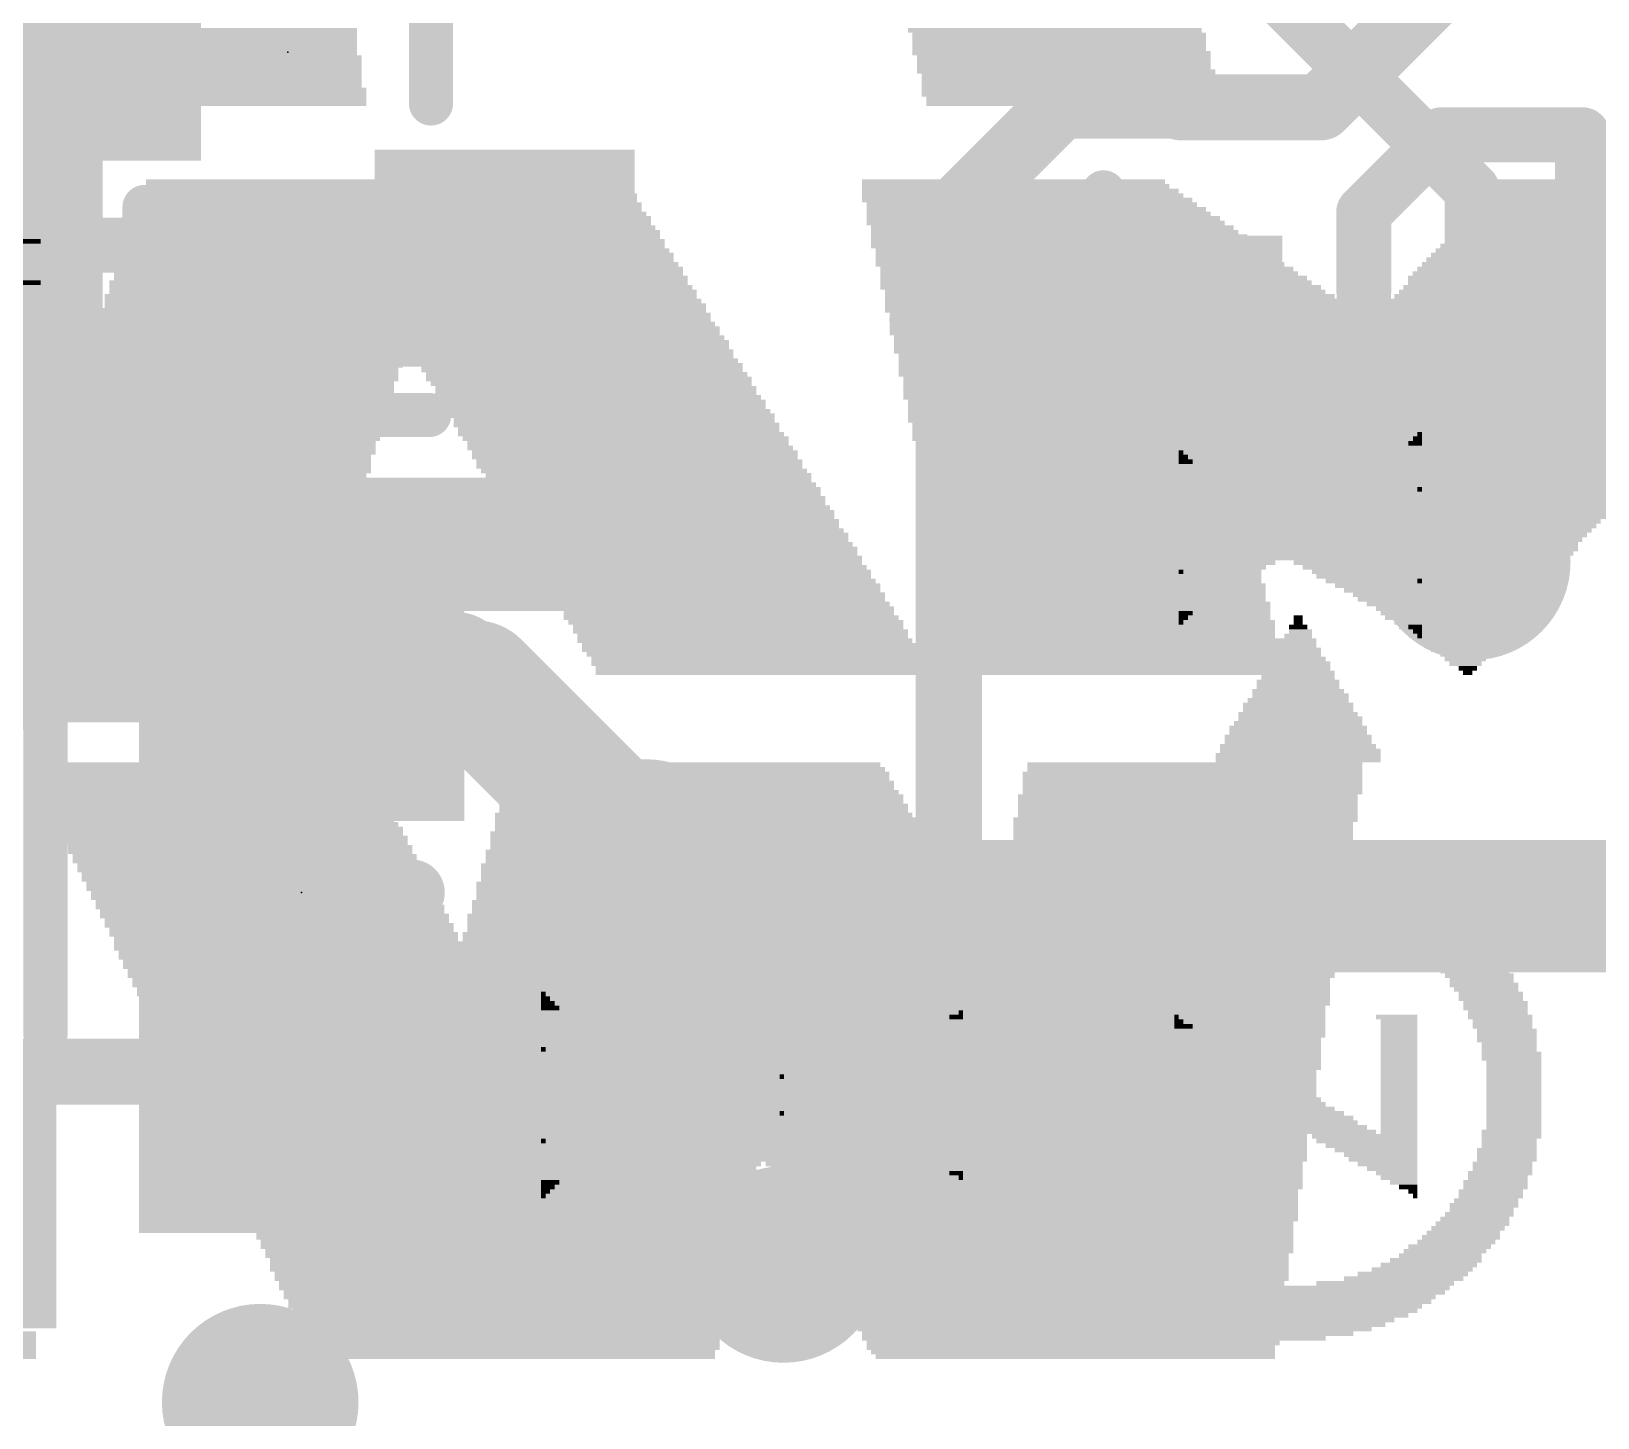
# Model space of a CAD drawing. Extents: x -8.6 to 58.7, y -9 to 29.5.
# Drawn here: x 16.72 to 23.95, y 4.88 to 11.27 of the extents above; entities that cross this region are included whole.
import ezdxf

# ---------------------------------------------------------------- set-up
doc = ezdxf.new("R2010")
doc.units = 0
for name, color, linetype in [('1', 12, 'CONTINUOUS'), ('16', 5, 'CONTINUOUS'), ('18', 110, 'CONTINUOUS'), ('200', 132, 'CONTINUOUS'), ('201', 6, 'CONTINUOUS'), ('21', 40, 'CONTINUOUS'), ('23', 53, 'CONTINUOUS')]:
    doc.layers.add(name, color=color, linetype=linetype)

# ---------------------------------------------------------------- blocks, each defined once
blk = doc.blocks.new('RECT')
blk.add_solid([(-0.5, -0.5), (0.5, -0.5), (-0.5, 0.5), (0.5, 0.5)])
blk = doc.blocks.new('ROUNDV')
at = {"const_width": 0.5}
blk.add_lwpolyline([(0, -0.25, 1), (0, 0.25, 1), (0, -0.25)], format="xyb", dxfattribs=at)

msp = doc.modelspace()

# ---------------------------------------------------------------- linework, layer by layer
at = {"layer": '1'}
for points, const_width in [([(23.6775, 11.93), (22.6695, 10.922)], 0.3048), ([(17.184, 11.453), (16.907, 11.176)], 0.254), ([(21.471, 10.93), (20.955, 10.414)], 0.3048), ([(22.018, 10.93), (21.471, 10.93)], 0.3048), ([(22.026, 10.922), (22.018, 10.93)], 0.3048), ([(22.6695, 10.922), (22.026, 10.922)], 0.3048), ([(23.0425, 10.6125), (23.225, 10.795)], 0.254), ([(23.225, 10.795), (23.876, 10.795)], 0.254), ([(23.876, 10.795), (23.876, 10.088)], 0.254), ([(22.868, 10.438), (23.0425, 10.6125)], 0.254), ([(20.955, 10.414), (20.955, 6.35)], 0.3048), ([(22.868, 10.08), (22.868, 10.438)], 0.254), ([(16.09, 10.287), (18.846, 10.287)], 0.254), ([(18.846, 10.287), (18.907, 10.226)], 0.254), ([(23.368, 10.08), (23.368, 8.8265)], 0.254), ([(23.876, 10.088), (23.868, 10.08)], 0.254), ([(17.9705, 8.2525), (18.7691, 8.2525)], 0.6096), ([(18.7691, 8.2525), (19.558, 7.4636)], 0.6096), ([(20.955, 6.35), (20.193, 5.588)], 0.3048)]:
    msp.add_lwpolyline(points, dxfattribs=dict(at, const_width=const_width))
for points, const_width in [([(16.8621, 11.2209, 1), (16.9519, 11.1311)], 0.127), ([(21.471, 11.0062, 1), (21.471, 10.8538)], 0.1524), ([(21.5249, 10.8761, 1), (21.4171, 10.9839)], 0.1524), ([(22.0719, 10.9839, 1), (21.9641, 10.8761)], 0.1524), ([(22.026, 10.9982, 1), (22.026, 10.8458)], 0.1524), ([(21.9721, 10.8681, 1), (22.0799, 10.9759)], 0.1524), ([(22.018, 10.8538, 1), (22.018, 11.0062)], 0.1524), ([(22.6156, 10.9759, 1), (22.7234, 10.8681)], 0.1524), ([(22.6695, 10.8458, 1), (22.6695, 10.9982)], 0.1524), ([(23.225, 10.8585, 1), (23.225, 10.7315)], 0.127), ([(23.2699, 10.7501, 1), (23.1801, 10.8399)], 0.127), ([(23.9395, 10.795, 1), (23.8125, 10.795)], 0.127), ([(23.876, 10.7315, 1), (23.876, 10.8585)], 0.127), ([(22.9976, 10.6574, 1), (23.0874, 10.5676)], 0.127), ([(23.0874, 10.5676, 1), (22.9976, 10.6574)], 0.127), ([(21.0312, 10.414, 1), (20.8788, 10.414)], 0.1524), ([(20.9011, 10.4679, 1), (21.0089, 10.3601)], 0.1524), ([(22.9315, 10.438, 1), (22.8045, 10.438)], 0.127), ([(22.8231, 10.4829, 1), (22.9129, 10.3931)], 0.127), ([(18.8909, 10.3319, 1), (18.8011, 10.2421)], 0.127), ([(18.846, 10.2235, 1), (18.846, 10.3505)], 0.127), ([(18.8621, 10.1811, 1), (18.9519, 10.2709)], 0.127), ([(23.4315, 10.08, 1), (23.3045, 10.08)], 0.127), ([(23.8231, 10.1249, 1), (23.9129, 10.0351)], 0.127), ([(23.9209, 10.0431, 1), (23.8311, 10.1329)], 0.127), ([(22.8045, 10.08, 1), (22.9315, 10.08)], 0.127), ([(23.8125, 10.088, 1), (23.9395, 10.088)], 0.127), ([(23.3045, 8.8265, 1), (23.4315, 8.8265)], 0.127), ([(17.9705, 8.4049, 1), (17.9705, 8.1001)], 0.3048), ([(18.8769, 8.3603, 1), (18.6613, 8.1447)], 0.3048), ([(18.7691, 8.1001, 1), (18.7691, 8.4049)], 0.3048), ([(19.4502, 7.3558, 1), (19.6658, 7.5714)], 0.3048), ([(21.0089, 6.2961, 1), (20.9011, 6.4039)], 0.1524), ([(20.8788, 6.35, 1), (21.0312, 6.35)], 0.1524), ([(20.1391, 5.6419, 1), (20.2469, 5.5341)], 0.1524)]:
    msp.add_lwpolyline(points, format="xyb", dxfattribs=dict(at, const_width=const_width))
at = {"layer": '16'}
for points, const_width in [([(16.8504, 16.891), (16.8504, 8.3414)], 0.4064), ([(20.447, 13.462), (23.1775, 10.7315)], 0.254), ([(23.1775, 10.7315), (23.368, 10.541)], 0.254), ([(23.368, 10.541), (23.368, 8.8265)], 0.254), ([(16.8504, 8.3414), (18.6802, 8.3414)], 0.508), ([(18.6802, 8.3414), (19.558, 7.4636)], 0.508), ([(16.8504, 8.3414), (16.764, 8.255)], 0.4064), ([(12.954, 8.255), (16.764, 8.255)], 0.4064), ([(19.558, 7.4636), (19.5874, 7.4636)], 0.508), ([(19.5874, 7.4636), (19.812, 7.239)], 0.508), ([(19.812, 7.239), (28.575, 7.239)], 0.6096), ([(18.161, 6.477), (11.557, 6.477)], 0.3048), ([(19.05, 5.588), (18.161, 6.477)], 0.3048), ([(20.193, 5.588), (19.05, 5.588)], 0.3048)]:
    msp.add_lwpolyline(points, dxfattribs=dict(at, const_width=const_width))
for points, const_width in [([(23.2224, 10.7764, 1), (23.1326, 10.6866)], 0.127), ([(23.1326, 10.6866, 1), (23.2224, 10.7764)], 0.127), ([(23.4315, 10.541, 1), (23.3045, 10.541)], 0.127), ([(23.3231, 10.4961, 1), (23.4129, 10.5859)], 0.127), ([(23.3045, 8.8265, 1), (23.4315, 8.8265)], 0.127), ([(16.8504, 8.4684, 1), (16.8504, 8.2144)], 0.254), ([(18.77, 8.4312, 1), (18.5904, 8.2516)], 0.254), ([(18.6802, 8.2144, 1), (18.6802, 8.4684)], 0.254), ([(16.9222, 8.2696, 1), (16.7786, 8.4132)], 0.2032), ([(16.764, 8.1534, 1), (16.764, 8.3566)], 0.2032), ([(16.6922, 8.3268, 1), (16.8358, 8.1832)], 0.2032), ([(16.7488, 8.3414, 1), (16.952, 8.3414)], 0.2032), ([(19.558, 7.5906, 1), (19.558, 7.3366)], 0.254), ([(19.6772, 7.5534, 1), (19.4976, 7.3738)], 0.254), ([(19.4682, 7.3738, 1), (19.6478, 7.5534)], 0.254), ([(19.5874, 7.3366, 1), (19.5874, 7.5906)], 0.254), ([(19.812, 7.3914, 1), (19.812, 7.0866)], 0.3048), ([(19.7222, 7.1492, 1), (19.9018, 7.3288)], 0.254), ([(18.2149, 6.5309, 1), (18.1071, 6.4231)], 0.1524), ([(18.161, 6.4008, 1), (18.161, 6.5532)], 0.1524), ([(19.05, 5.6642, 1), (19.05, 5.5118)], 0.1524), ([(18.9961, 5.5341, 1), (19.1039, 5.6419)], 0.1524), ([(20.193, 5.5118, 1), (20.193, 5.6642)], 0.1524)]:
    msp.add_lwpolyline(points, format="xyb", dxfattribs=dict(at, const_width=const_width))
at = {"layer": '21'}
for points, const_width in [([(18.5674, 11.3984), (18.5674, 10.9396)], 0.2032), ([(21.668, 9.73), (21.668, 10.53)], 0.2032), ([(17.2466, 9.5036), (17.2466, 10.4624)], 0.2032), ([(22.018, 9.73), (21.668, 9.73)], 0.2032), ([(18.5594, 9.5036), (17.2466, 9.5036)], 0.2032), ([(16.14, 9.043), (16.79, 9.043)], 0.2032), ([(16.79, 9.043), (16.79, 6.643)], 0.2032), ([(18.4785, 7.3025), (17.4625, 7.3025)], 0.3048)]:
    msp.add_lwpolyline(points, dxfattribs=dict(at, const_width=const_width))
for points, const_width in [([(18.5166, 10.9396, 1), (18.6182, 10.9396)], 0.1016), ([(21.7188, 10.53, 1), (21.6172, 10.53)], 0.1016), ([(17.2974, 10.4624, 1), (17.1958, 10.4624)], 0.1016), ([(21.668, 9.7808, 1), (21.668, 9.6792)], 0.1016), ([(22.018, 9.6792, 1), (22.018, 9.7808)], 0.1016), ([(21.6172, 9.73, 1), (21.7188, 9.73)], 0.1016), ([(17.2466, 9.5544, 1), (17.2466, 9.4528)], 0.1016), ([(18.5594, 9.4528, 1), (18.5594, 9.5544)], 0.1016), ([(17.1958, 9.5036, 1), (17.2974, 9.5036)], 0.1016), ([(16.8408, 9.043, 1), (16.7392, 9.043)], 0.1016), ([(16.79, 8.9922, 1), (16.79, 9.0938)], 0.1016), ([(17.4625, 7.3787, 1), (17.4625, 7.2263)], 0.1524), ([(18.4785, 7.2263, 1), (18.4785, 7.3787)], 0.1524), ([(16.7392, 6.643, 1), (16.8408, 6.643)], 0.1016)]:
    msp.add_lwpolyline(points, format="xyb", dxfattribs=dict(at, const_width=const_width))
at = {"layer": '23'}
for p in [(17.907, 11.176), (17.9705, 7.3025)]:
    msp.add_point(p, dxfattribs=at)

# ---------------------------------------------------------------- block references
at = {"layer": '1', "yscale": 1.2, "rotation": 90}
for p in [(16.907, 11.176), (18.907, 10.226)]:
    msp.add_blockref('RECT', p, dxfattribs=at)
at = {"layer": '1', "xscale": 0.5, "yscale": 0.25}
msp.add_blockref('RECT', (22.018, 10.93), dxfattribs=at)
at = {"layer": '1'}
for p, xscale, yscale, rotation in [((22.368, 10.08), 0.5, 0.25, 90), ((22.868, 10.08), 0.5, 0.25, 90), ((23.368, 10.08), 0.5, 0.25, 90), ((23.868, 10.08), 0.5, 0.25, 90), ((17.9705, 8.2525), 1.24, 1.5, 270), ((17.9705, 6.3525), 1.24, 1.5, 270), ((16.24, 5.893), 1.2, 1.2, 90)]:
    msp.add_blockref('RECT', p, dxfattribs=dict(at, xscale=xscale, yscale=yscale, rotation=rotation))
at = {"layer": '18', "xscale": 0.9064, "yscale": 0.9064}
for p in [(23.368, 8.8265), (23.368, 8.8265), (19.558, 7.4636), (19.558, 7.4636), (20.193, 5.588), (20.193, 5.588), (17.78, 4.953), (17.78, 4.953)]:
    msp.add_blockref('ROUNDV', p, dxfattribs=at)
at = {"layer": '200', "yscale": 0.0212}
for p, xscale in [((16.7256, 10.2829), 0.1693), ((16.7256, 10.2617), 0.1693), ((16.7256, 10.304), 0.0846), ((16.7256, 10.2406), 0.2116), ((16.7256, 10.2194), 0.2116), ((16.7256, 10.1982), 0.2116), ((16.7256, 10.1771), 0.2116), ((16.7256, 10.1559), 0.1693), ((16.7256, 10.1348), 0.127), ((16.7256, 10.1136), 0.0846), ((23.1153, 9.3942), 0.0423), ((23.1259, 9.4154), 0.0212), ((22.0257, 9.3308), 0.0212), ((22.0363, 9.3096), 0.0423), ((23.0519, 9.3096), 0.1693), ((23.0624, 9.3308), 0.1481), ((23.0836, 9.3519), 0.1058), ((23.1048, 9.3731), 0.0635), ((22.0468, 9.2885), 0.0635), ((22.068, 9.2673), 0.1058), ((22.0786, 9.2461), 0.127), ((22.999, 9.2461), 0.2751), ((23.0095, 9.2673), 0.2539), ((23.0307, 9.2885), 0.2116), ((22.0997, 9.225), 0.1693), ((22.1526, 9.1615), 0.2751), ((22.1209, 9.2038), 0.2116), ((22.1315, 9.1827), 0.2327), ((22.8826, 9.1615), 0.3385), ((22.9355, 9.1827), 0.402), ((22.9566, 9.2038), 0.3597), ((22.9778, 9.225), 0.3174), ((23.1259, 9.1615), 0.0212), ((22.1738, 9.1403), 0.3174), ((22.195, 9.1192), 0.3597), ((22.2373, 9.098), 0.3174), ((22.7662, 9.098), 0.3597), ((22.8085, 9.1192), 0.3597), ((22.8403, 9.1403), 0.3385), ((22.2796, 9.0769), 0.3174), ((22.3219, 9.0557), 0.3174), ((22.5017, 9.0346), 0.6347), ((22.6922, 9.0557), 0.3385), ((22.7345, 9.0769), 0.3385), ((22.5017, 9.0134), 0.5501), ((22.5017, 8.9922), 0.4655), ((22.4912, 8.9711), 0.402), ((22.4912, 8.9499), 0.3174), ((22.5017, 8.8864), 0.5501), ((22.5017, 8.9076), 0.4655), ((22.5017, 8.9288), 0.3808), ((22.2584, 8.8018), 0.3174), ((22.2902, 8.823), 0.3385), ((22.5017, 8.8441), 0.6771), ((22.5123, 8.8653), 0.6136), ((22.7133, 8.823), 0.3385), ((22.7556, 8.8018), 0.3385), ((22.0257, 8.7807), 0.0212), ((22.1844, 8.7595), 0.3385), ((22.1738, 8.7383), 0.3174), ((22.2267, 8.7807), 0.3385), ((22.798, 8.7807), 0.3385), ((22.8297, 8.7595), 0.3597), ((22.872, 8.7383), 0.3597), ((23.1259, 8.7383), 0.0212), ((22.1526, 8.7172), 0.2751), ((22.1315, 8.696), 0.2327), ((22.1209, 8.6749), 0.2116), ((22.9355, 8.7172), 0.402), ((22.9566, 8.696), 0.3597), ((22.9778, 8.6749), 0.3174), ((22.0997, 8.6537), 0.1693), ((22.068, 8.6114), 0.1058), ((22.0468, 8.5902), 0.0635), ((22.0892, 8.6325), 0.1481), ((22.9884, 8.6537), 0.2962), ((23.0095, 8.6325), 0.2539), ((23.0307, 8.6114), 0.2116), ((23.0519, 8.5902), 0.1693), ((22.0257, 8.5479), 0.0212), ((22.0363, 8.5691), 0.0423), ((22.5652, 8.5268), 0.0846), ((22.5652, 8.5691), 0.0423), ((22.5652, 8.5479), 0.0423), ((23.0624, 8.5691), 0.1481), ((23.0836, 8.5479), 0.1058), ((23.1048, 8.5268), 0.0635), ((22.5652, 8.4633), 0.1693), ((22.5652, 8.4421), 0.1693), ((22.5652, 8.4844), 0.1269), ((22.5758, 8.5056), 0.1058), ((23.1153, 8.5056), 0.0423), ((23.1259, 8.4844), 0.0212), ((22.5652, 8.3786), 0.2539), ((22.5652, 8.421), 0.2116), ((22.5652, 8.3998), 0.2116), ((22.5652, 8.3152), 0.3385), ((22.5652, 8.3363), 0.2962), ((22.5758, 8.3575), 0.2751), ((22.5652, 8.2305), 0.4232), ((22.5652, 8.2729), 0.3808), ((22.5652, 8.2517), 0.3808), ((22.5652, 8.294), 0.3385), ((22.5652, 8.1671), 0.5078), ((22.5652, 8.1882), 0.4655), ((22.5758, 8.2094), 0.4443), ((22.5652, 8.0824), 0.5924), ((22.5652, 8.1247), 0.5501), ((22.5758, 8.1036), 0.5713), ((22.5652, 8.1459), 0.5078), ((22.5652, 8.019), 0.6771), ((22.5652, 8.0613), 0.6347), ((22.5652, 8.0401), 0.6347), ((22.5652, 7.9343), 0.7617), ((22.5652, 7.9766), 0.7194), ((22.5758, 7.9555), 0.7405), ((22.5652, 7.9978), 0.6771), ((22.5652, 7.9132), 0.7617), ((22.5652, 7.892), 0.2539), ((22.5652, 7.8709), 0.2539), ((22.5652, 7.8497), 0.2539), ((22.5652, 7.8285), 0.2539), ((22.5652, 7.8074), 0.2539), ((22.5652, 7.7862), 0.2539), ((22.5652, 7.7651), 0.2539), ((22.5652, 7.7439), 0.2539), ((22.5652, 7.7227), 0.2539), ((22.5652, 7.7016), 0.2539), ((22.5652, 7.6804), 0.2539), ((22.5652, 7.6593), 0.2539), ((22.5652, 7.6381), 0.2539), ((22.5652, 7.617), 0.2539), ((22.5652, 7.5958), 0.2539), ((22.5652, 7.5746), 0.2539), ((22.5652, 7.5535), 0.2539), ((22.5652, 7.5323), 0.2539), ((22.5652, 7.5112), 0.2539), ((22.5652, 7.4477), 0.6771), ((22.5652, 7.4688), 0.5078), ((22.5652, 7.49), 0.2539), ((22.5652, 7.3631), 1.0579), ((22.5758, 7.3842), 0.9944), ((22.5652, 7.4054), 0.8886), ((22.5652, 7.4265), 0.804), ((22.5652, 7.2996), 1.2695), ((22.5652, 7.3207), 1.2272), ((22.5652, 7.3419), 1.1425), ((22.0997, 7.2149), 0.5501), ((22.1632, 7.2361), 0.6347), ((22.5652, 7.2573), 1.3964), ((22.5652, 7.2784), 1.3541), ((22.9672, 7.2361), 0.6347), ((23.0519, 7.2149), 0.5501), ((21.9728, 7.1515), 0.4232), ((22.0045, 7.1726), 0.4443), ((22.0468, 7.1938), 0.4866), ((23.0942, 7.1938), 0.5078), ((23.1365, 7.1726), 0.4655), ((23.1682, 7.1515), 0.4443), ((21.867, 7.0668), 0.3809), ((21.8882, 7.088), 0.3808), ((21.9199, 7.1092), 0.402), ((21.9411, 7.1303), 0.402), ((23.2, 7.1303), 0.4232), ((23.2105, 7.1092), 0.402), ((23.2423, 7.088), 0.3808), ((23.2634, 7.0668), 0.3809), ((21.8035, 7.0034), 0.3385), ((21.8247, 7.0245), 0.3385), ((21.8353, 7.0457), 0.3597), ((23.2952, 7.0457), 0.3597), ((23.3163, 7.0245), 0.3597), ((23.3269, 7.0034), 0.3385), ((21.7506, 6.9399), 0.3174), ((21.7824, 6.9822), 0.3385), ((21.7718, 6.961), 0.3174), ((23.3481, 6.9822), 0.3385), ((23.3692, 6.961), 0.3385), ((23.3798, 6.9399), 0.3174), ((21.7083, 6.8764), 0.3174), ((21.6977, 6.8553), 0.2962), ((21.7295, 6.9187), 0.3174), ((21.7295, 6.8976), 0.3174), ((23.401, 6.9187), 0.3174), ((23.4115, 6.8976), 0.2962), ((23.4221, 6.8764), 0.3174), ((23.4327, 6.8553), 0.2962), ((19.0847, 6.8341), 0.0212), ((19.1059, 6.7918), 0.0635), ((19.0953, 6.8129), 0.0423), ((21.666, 6.7918), 0.2751), ((21.6766, 6.8341), 0.2962), ((21.6766, 6.8129), 0.2962), ((23.4539, 6.8341), 0.2962), ((23.4539, 6.8129), 0.2962), ((23.475, 6.7918), 0.2962), ((19.1164, 6.7706), 0.0846), ((19.1376, 6.7495), 0.1269), ((19.1482, 6.7283), 0.1481), ((19.1693, 6.7071), 0.1904), ((20.9678, 6.7071), 0.1058), ((20.9889, 6.7283), 0.0635), ((21.0101, 6.7495), 0.0212), ((21.6237, 6.7071), 0.2751), ((21.6343, 6.7283), 0.2962), ((21.6448, 6.7495), 0.2751), ((21.6554, 6.7706), 0.2962), ((22.0045, 6.7283), 0.0212), ((22.0151, 6.7071), 0.0423), ((23.0201, 6.7283), 0.1904), ((23.0307, 6.7071), 0.1693), ((23.475, 6.7706), 0.2962), ((23.4856, 6.7495), 0.2751), ((23.4962, 6.7283), 0.2962), ((23.5068, 6.7071), 0.2751), ((19.1905, 6.686), 0.2327), ((19.2011, 6.6648), 0.2539), ((19.2222, 6.6437), 0.2962), ((20.9149, 6.6437), 0.2116), ((20.936, 6.6648), 0.1693), ((20.9572, 6.686), 0.127), ((21.6025, 6.6437), 0.2751), ((21.6237, 6.686), 0.2751), ((21.6131, 6.6648), 0.2539), ((22.0363, 6.686), 0.0846), ((22.0574, 6.6648), 0.1269), ((22.0786, 6.6437), 0.1693), ((23.0307, 6.686), 0.1693), ((23.0307, 6.6648), 0.1693), ((23.0307, 6.6437), 0.1693), ((23.5068, 6.686), 0.2751), ((23.5279, 6.6648), 0.2751), ((23.5279, 6.6437), 0.2751), ((19.2328, 6.6225), 0.3174), ((19.0847, 6.5802), 0.0212), ((19.254, 6.6014), 0.3597), ((19.2963, 6.5802), 0.3174), ((20.862, 6.5802), 0.3174), ((20.8831, 6.6014), 0.2751), ((20.9043, 6.6225), 0.2327), ((21.6025, 6.6225), 0.2751), ((21.5919, 6.6014), 0.2539), ((21.5919, 6.5802), 0.2539), ((22.1103, 6.6014), 0.2327), ((22.1315, 6.5802), 0.2751), ((22.0892, 6.6225), 0.1904), ((23.0307, 6.6225), 0.1693), ((23.0307, 6.6014), 0.1693), ((23.0307, 6.5802), 0.1693), ((23.5279, 6.6225), 0.2751), ((23.5385, 6.6014), 0.2539), ((23.5385, 6.5802), 0.2539), ((19.3386, 6.559), 0.3174), ((19.3703, 6.5379), 0.2962), ((19.4126, 6.5167), 0.2962), ((19.4444, 6.4956), 0.3174), ((20.7879, 6.4956), 0.4655), ((20.8091, 6.5167), 0.4232), ((20.8302, 6.5379), 0.3808), ((20.8408, 6.559), 0.3597), ((21.5814, 6.5379), 0.2751), ((21.5814, 6.5167), 0.2751), ((21.5708, 6.4956), 0.2539), ((21.5919, 6.559), 0.2539), ((22.1632, 6.5379), 0.3385), ((22.2055, 6.4956), 0.4232), ((22.1421, 6.559), 0.2962), ((22.1844, 6.5167), 0.3808), ((23.0307, 6.559), 0.1693), ((23.0307, 6.5379), 0.1693), ((23.0307, 6.5167), 0.1693), ((23.0307, 6.4956), 0.1693), ((23.5491, 6.559), 0.2751), ((23.5491, 6.5379), 0.2751), ((23.5597, 6.5167), 0.2539), ((23.5597, 6.4956), 0.2539), ((19.4761, 6.4744), 0.2962), ((19.5184, 6.4533), 0.2962), ((19.8041, 6.4321), 0.7829), ((20.1849, 6.4533), 0.0212), ((21.0736, 6.4321), 1.2483), ((21.0947, 6.4533), 1.206), ((21.1053, 6.4744), 1.1849), ((22.2161, 6.4744), 0.4443), ((22.2373, 6.4533), 0.4866), ((22.0786, 6.4321), 0.1693), ((22.3536, 6.4321), 0.3385), ((23.0307, 6.4744), 0.1693), ((23.0307, 6.4533), 0.1693), ((23.0307, 6.4321), 0.1693), ((23.5597, 6.4744), 0.2539), ((23.5597, 6.4533), 0.2539), ((23.5597, 6.4321), 0.2539), ((19.8252, 6.4109), 0.7405), ((19.8464, 6.3898), 0.6982), ((19.8464, 6.3475), 0.6982), ((19.857, 6.3686), 0.6771), ((21.0313, 6.3686), 1.333), ((21.0313, 6.3475), 1.333), ((21.0418, 6.3898), 1.3118), ((21.0524, 6.4109), 1.2907), ((22.0786, 6.4109), 0.1693), ((22.0786, 6.3898), 0.1693), ((22.0786, 6.3686), 0.1693), ((22.0786, 6.3475), 0.1693), ((22.3854, 6.4109), 0.3174), ((22.4171, 6.3898), 0.3385), ((22.4594, 6.3686), 0.3385), ((22.5017, 6.3475), 0.3385), ((23.0307, 6.4109), 0.1693), ((23.0307, 6.3898), 0.1693), ((23.0307, 6.3686), 0.1693), ((23.0307, 6.3475), 0.1693), ((23.5597, 6.4109), 0.2539), ((23.5597, 6.3898), 0.2539), ((23.5597, 6.3686), 0.2539), ((23.5597, 6.3475), 0.2539), ((19.5184, 6.284), 0.2962), ((19.8041, 6.3051), 0.7829), ((19.8252, 6.3263), 0.7405), ((20.1849, 6.284), 0.0212), ((21.0524, 6.3263), 1.2907), ((21.0736, 6.3051), 1.2483), ((21.0947, 6.284), 1.206), ((22.0786, 6.3263), 0.1693), ((22.0786, 6.3051), 0.1693), ((22.0786, 6.284), 0.1693), ((22.5335, 6.3263), 0.3174), ((22.5652, 6.3051), 0.3385), ((22.6075, 6.284), 0.3385), ((23.0307, 6.3263), 0.1693), ((23.0307, 6.3051), 0.1693), ((23.0307, 6.284), 0.1693), ((23.5597, 6.3263), 0.2539), ((23.5597, 6.3051), 0.2539), ((23.5597, 6.284), 0.2539), ((19.4126, 6.2205), 0.2962), ((19.4444, 6.2417), 0.3174), ((19.4761, 6.2628), 0.2962), ((21.1053, 6.2628), 1.1849), ((21.1265, 6.2417), 1.1425), ((20.8091, 6.2205), 0.4232), ((21.5814, 6.2205), 0.2751), ((22.0786, 6.2628), 0.1693), ((22.0786, 6.2417), 0.1693), ((22.0786, 6.2205), 0.1693), ((22.6499, 6.2628), 0.3385), ((22.671, 6.2417), 0.3385), ((22.7133, 6.2205), 0.3385), ((23.0307, 6.2628), 0.1693), ((23.0307, 6.2417), 0.1693), ((23.0307, 6.2205), 0.1693), ((23.5597, 6.2628), 0.2539), ((23.5597, 6.2417), 0.2539), ((23.5597, 6.2205), 0.2539), ((19.0847, 6.157), 0.0212), ((19.254, 6.1359), 0.3597), ((19.2963, 6.157), 0.3174), ((19.3386, 6.1782), 0.3174), ((19.3703, 6.1994), 0.2962), ((20.8302, 6.1994), 0.3808), ((20.8408, 6.1782), 0.3597), ((20.862, 6.157), 0.3174), ((20.8831, 6.1359), 0.2751), ((21.5814, 6.1994), 0.2751), ((21.5919, 6.1782), 0.2539), ((21.5919, 6.157), 0.2539), ((21.5919, 6.1359), 0.2539), ((22.0786, 6.1994), 0.1693), ((22.0786, 6.1782), 0.1693), ((22.0786, 6.157), 0.1693), ((22.0786, 6.1359), 0.1693), ((22.7556, 6.1994), 0.3385), ((22.872, 6.1782), 0.4866), ((22.8826, 6.157), 0.4655), ((22.9038, 6.1359), 0.4232), ((23.0307, 6.1994), 0.1693), ((23.5491, 6.1994), 0.2751), ((23.5491, 6.1782), 0.2751), ((23.5385, 6.157), 0.2539), ((23.5385, 6.1359), 0.2539), ((19.2328, 6.1147), 0.3174), ((19.2222, 6.0936), 0.2962), ((19.2011, 6.0724), 0.2539), ((20.9043, 6.1147), 0.2327), ((20.9149, 6.0936), 0.2116), ((20.936, 6.0724), 0.1693), ((21.6025, 6.1147), 0.2751), ((21.6025, 6.0936), 0.2751), ((21.6131, 6.0724), 0.2539), ((22.0786, 6.1147), 0.1693), ((22.0786, 6.0936), 0.1693), ((22.0786, 6.0724), 0.1693), ((22.9249, 6.1147), 0.3809), ((22.9461, 6.0936), 0.3385), ((22.9566, 6.0724), 0.3174), ((23.5279, 6.1147), 0.2751), ((23.5279, 6.0936), 0.2751), ((23.5279, 6.0724), 0.2751), ((19.1905, 6.0512), 0.2327), ((19.1693, 6.0301), 0.1904), ((19.1482, 6.0089), 0.1481), ((19.1376, 5.9878), 0.1269), ((20.9572, 6.0512), 0.127), ((20.9678, 6.0301), 0.1058), ((20.9889, 6.0089), 0.0635), ((21.0101, 5.9878), 0.0212), ((21.6237, 6.0512), 0.2751), ((21.6237, 6.0301), 0.2751), ((21.6343, 6.0089), 0.2962), ((21.6448, 5.9878), 0.2751), ((22.0786, 6.0512), 0.1693), ((22.0786, 6.0301), 0.1693), ((22.0892, 6.0089), 0.1904), ((22.9778, 6.0512), 0.2751), ((22.999, 6.0301), 0.2327), ((23.0201, 6.0089), 0.1904), ((23.0307, 5.9878), 0.1693), ((23.4962, 6.0089), 0.2962), ((23.4856, 5.9878), 0.2751), ((23.5068, 6.0512), 0.2751), ((23.5068, 6.0301), 0.2751), ((19.1164, 5.9666), 0.0846), ((19.1059, 5.9455), 0.0635), ((19.0953, 5.9243), 0.0423), ((21.6554, 5.9666), 0.2962), ((21.666, 5.9455), 0.2751), ((21.6766, 5.9243), 0.2962), ((23.0519, 5.9666), 0.127), ((23.073, 5.9455), 0.0846), ((23.0942, 5.9243), 0.0423), ((23.4539, 5.9243), 0.2962), ((23.475, 5.9666), 0.2962), ((23.475, 5.9455), 0.2962), ((19.0847, 5.9031), 0.0212), ((21.6766, 5.9031), 0.2962), ((21.6977, 5.882), 0.2962), ((21.7083, 5.8608), 0.3174), ((21.7295, 5.8397), 0.3174), ((23.1048, 5.9031), 0.0212), ((23.4221, 5.8608), 0.3174), ((23.4115, 5.8397), 0.2962), ((23.4327, 5.882), 0.2962), ((23.4539, 5.9031), 0.2962), ((21.7295, 5.8185), 0.3174), ((21.7506, 5.7973), 0.3174), ((21.7718, 5.7762), 0.3174), ((23.3692, 5.7762), 0.3385), ((23.3798, 5.7973), 0.3174), ((23.401, 5.8185), 0.3174), ((21.7824, 5.755), 0.3385), ((21.8035, 5.7339), 0.3385), ((21.8247, 5.7127), 0.3385), ((23.3163, 5.7127), 0.3597), ((23.3269, 5.7339), 0.3385), ((23.3481, 5.755), 0.3385), ((21.8353, 5.6916), 0.3597), ((21.867, 5.6704), 0.3809), ((21.8882, 5.6492), 0.3808), ((21.9199, 5.6281), 0.402), ((23.2211, 5.6281), 0.3808), ((23.2423, 5.6492), 0.3808), ((23.2634, 5.6704), 0.3809), ((23.2952, 5.6916), 0.3597), ((21.9411, 5.6069), 0.402), ((21.9622, 5.5858), 0.4443), ((21.994, 5.5646), 0.4655), ((23.1365, 5.5646), 0.4655), ((23.1682, 5.5858), 0.4443), ((23.2, 5.6069), 0.4232), ((22.0468, 5.5434), 0.4866), ((22.0892, 5.5223), 0.529), ((22.1632, 5.5011), 0.6347), ((22.5652, 5.48), 1.3964), ((22.9672, 5.5011), 0.6347), ((23.0519, 5.5223), 0.5501), ((23.0942, 5.5434), 0.5078), ((22.5652, 5.4588), 1.3541), ((22.5652, 5.4377), 1.2695), ((22.5652, 5.4165), 1.2272), ((22.5652, 5.3953), 1.1425), ((22.5758, 5.3742), 1.0791), ((22.5758, 5.353), 0.9944), ((22.5652, 5.3319), 0.8886), ((22.5652, 5.3107), 0.804), ((22.5652, 5.2896), 0.6771), ((22.5652, 5.2684), 0.5078), ((22.5652, 5.2472), 0.2539)]:
    msp.add_blockref('RECT', p, dxfattribs=dict(at, xscale=xscale))
at = {"layer": '201', "yscale": 0.0212, "rotation": 180}
for p, xscale in [((17.5499, 11.2773), 1.3541), ((17.5499, 11.2562), 1.3541), ((21.443, 11.2773), 1.3541), ((21.4642, 11.2562), 1.3541), ((17.5499, 11.235), 1.3541), ((17.5499, 11.2138), 1.3541), ((17.5499, 11.1927), 1.3541), ((21.4642, 11.235), 1.3541), ((21.4642, 11.2138), 1.3541), ((21.4642, 11.1927), 1.3541), ((17.5499, 11.1715), 1.3541), ((17.5605, 11.1504), 1.3753), ((17.5605, 11.1292), 1.3753), ((21.4747, 11.1715), 1.3753), ((21.4853, 11.1504), 1.3541), ((21.4853, 11.1292), 1.3541), ((17.571, 11.1081), 1.3541), ((17.571, 11.0869), 1.3541), ((17.571, 11.0657), 1.3541), ((17.571, 11.0446), 1.3541), ((21.4853, 11.1081), 1.3541), ((21.4959, 11.0869), 1.3753), ((21.5065, 11.0657), 1.3541), ((21.5065, 11.0446), 1.3541), ((17.571, 11.0234), 1.3541), ((17.5816, 11.0023), 1.3753), ((17.5816, 10.9811), 1.3753), ((21.5065, 11.0234), 1.3541), ((21.5171, 11.0023), 1.3753), ((21.5171, 10.9811), 1.3753), ((17.5816, 10.9599), 1.3753), ((17.5816, 10.9388), 1.3753), ((21.5276, 10.9599), 1.3541), ((21.5276, 10.9388), 1.3541), ((18.3645, 10.5791), 2.2216), ((18.3645, 10.5579), 2.2216), ((18.3751, 10.5368), 2.2428), ((21.2526, 10.5791), 1.3964), ((21.2632, 10.5579), 1.4176), ((21.2843, 10.5368), 1.4599), ((24.1618, 10.5368), 1.4599), ((24.1724, 10.5579), 1.4388), ((24.1724, 10.5791), 1.3964), ((18.3751, 10.4733), 2.3274), ((18.3751, 10.5156), 2.2851), ((18.3751, 10.4945), 2.2851), ((21.2949, 10.5156), 1.4811), ((21.3161, 10.4945), 1.5234), ((21.3372, 10.4733), 1.5234), ((24.1513, 10.4733), 1.5234), ((24.1618, 10.4945), 1.5022), ((24.1724, 10.5156), 1.4811), ((18.3856, 10.4098), 2.3909), ((18.3856, 10.3887), 2.3909), ((18.3856, 10.431), 2.3486), ((18.3751, 10.4522), 2.3274), ((21.3584, 10.4522), 1.5657), ((21.3689, 10.431), 1.5869), ((21.3901, 10.4098), 1.6292), ((21.4007, 10.3887), 1.6503), ((24.1301, 10.3887), 1.6503), ((24.1301, 10.4098), 1.608), ((24.1407, 10.431), 1.5869), ((24.1512, 10.4522), 1.5657), ((18.3962, 10.3464), 2.4544), ((18.3962, 10.3252), 2.4544), ((18.3962, 10.3675), 2.412), ((21.4324, 10.3675), 1.6715), ((21.443, 10.3464), 1.6927), ((21.4642, 10.3252), 1.735), ((24.1089, 10.3464), 1.6927), ((24.1195, 10.3252), 1.7138), ((24.1195, 10.3675), 1.6715), ((18.3962, 10.2829), 2.4967), ((18.4068, 10.2617), 2.5178), ((18.4068, 10.304), 2.4755), ((21.4747, 10.304), 1.7561), ((21.4853, 10.2829), 1.7773), ((21.5171, 10.2617), 1.7984), ((24.0984, 10.2617), 1.7984), ((24.0984, 10.2829), 1.7561), ((24.1089, 10.304), 1.735), ((18.4174, 10.1771), 2.6236), ((18.4068, 10.2194), 2.5601), ((18.4174, 10.1982), 2.5813), ((18.4174, 10.2406), 2.539), ((21.5276, 10.2406), 1.8196), ((21.5488, 10.2194), 1.8619), ((21.5594, 10.1982), 1.8831), ((21.5911, 10.1771), 1.9042), ((24.0666, 10.1771), 1.9042), ((24.0772, 10.1982), 1.8831), ((24.0878, 10.2194), 1.8619), ((24.0878, 10.2406), 1.8196), ((18.4174, 10.1136), 2.6659), ((18.4174, 10.1559), 2.6236), ((18.428, 10.1348), 2.6448), ((21.6017, 10.1559), 1.9254), ((21.6228, 10.1348), 1.9677), ((21.6334, 10.1136), 1.9889), ((24.056, 10.1348), 1.9677), ((24.056, 10.1136), 1.9677), ((24.0666, 10.1559), 1.9466), ((18.4385, 10.029), 2.7506), ((18.428, 10.0501), 2.7294), ((18.4385, 10.0713), 2.7083), ((18.428, 10.0925), 2.6871), ((21.6546, 10.0925), 2.0312), ((21.6757, 10.0713), 2.0312), ((21.6969, 10.0501), 2.0735), ((21.7075, 10.029), 2.0947), ((24.0349, 10.029), 2.0947), ((24.0349, 10.0501), 2.0523), ((24.0455, 10.0713), 2.0312), ((24.056, 10.0925), 2.01), ((18.4385, 9.9867), 2.7929), ((18.4491, 9.9655), 2.814), ((18.4491, 10.0078), 2.7717), ((21.7181, 10.0078), 2.1158), ((21.7392, 9.9867), 2.1581), ((21.7604, 9.9655), 2.1581), ((24.0137, 9.9655), 2.1793), ((24.0137, 9.9867), 2.137), ((24.0243, 10.0078), 2.1158), ((18.4491, 9.9232), 2.8564), ((18.4597, 9.902), 2.8775), ((18.4491, 9.9444), 2.814), ((21.7815, 9.9444), 2.2005), ((22.9029, 9.9232), 4.4432), ((22.9029, 9.902), 4.4432), ((24.0031, 9.9444), 2.2005), ((18.4597, 9.8174), 2.9621), ((18.4597, 9.8597), 2.9198), ((18.4703, 9.8386), 2.941), ((18.4597, 9.8809), 2.8775), ((22.9029, 9.8809), 4.4432), ((22.9241, 9.8597), 4.4432), ((22.9241, 9.8386), 4.4432), ((22.9241, 9.8174), 4.4432), ((17.698, 9.7539), 1.4811), ((17.7192, 9.7962), 1.4811), ((17.7086, 9.7751), 1.4599), ((19.2214, 9.7962), 1.4811), ((19.2425, 9.7539), 1.4811), ((19.232, 9.7751), 1.4599), ((22.9347, 9.7962), 4.4644), ((22.9452, 9.7751), 4.4432), ((22.9452, 9.7539), 4.4432), ((17.6768, 9.6905), 1.4811), ((17.6768, 9.6693), 1.4811), ((17.698, 9.7328), 1.4811), ((17.6874, 9.7116), 1.4599), ((19.2637, 9.7328), 1.4811), ((19.2637, 9.7116), 1.4811), ((19.2954, 9.6693), 1.5022), ((19.2849, 9.6905), 1.4811), ((22.9558, 9.7328), 4.4644), ((22.9558, 9.7116), 4.4644), ((22.9558, 9.6905), 4.4644), ((22.977, 9.6693), 4.4644), ((17.6557, 9.627), 1.4811), ((17.6557, 9.6058), 1.4811), ((17.6663, 9.6481), 1.4599), ((19.306, 9.6481), 1.4811), ((19.3272, 9.627), 1.4811), ((19.3272, 9.6058), 1.4811), ((22.9875, 9.627), 4.4855), ((22.9875, 9.6058), 4.4855), ((22.977, 9.6481), 4.4644), ((17.6345, 9.5635), 1.4811), ((17.6345, 9.5423), 1.4811), ((17.6451, 9.5847), 1.4599), ((19.3483, 9.5847), 1.4811), ((19.3589, 9.5635), 1.5022), ((19.3695, 9.5423), 1.4811), ((22.9875, 9.5847), 4.4855), ((23.0087, 9.5635), 4.4855), ((23.0087, 9.5423), 4.4855), ((17.6028, 9.4577), 1.5022), ((17.6239, 9.5212), 1.5022), ((17.6134, 9.5), 1.4811), ((17.6134, 9.4789), 1.4811), ((19.3801, 9.5212), 1.5022), ((19.4012, 9.5), 1.5022), ((19.4118, 9.4789), 1.4811), ((19.4224, 9.4577), 1.5022), ((23.0087, 9.5212), 4.4855), ((23.0193, 9.5), 4.5067), ((23.0193, 9.4789), 4.5067), ((23.0299, 9.4577), 4.4855), ((17.5816, 9.3942), 1.5022), ((17.5922, 9.4366), 1.4811), ((17.5922, 9.4154), 1.4811), ((19.4435, 9.4154), 1.5022), ((19.433, 9.4366), 1.4811), ((19.4647, 9.3942), 1.5022), ((23.0404, 9.4366), 4.5067), ((23.0404, 9.4154), 4.5067), ((23.0404, 9.3942), 4.5067), ((17.5605, 9.3308), 1.5022), ((17.5499, 9.3096), 1.4811), ((17.571, 9.3731), 1.4811), ((17.571, 9.3519), 1.4811), ((19.4753, 9.3731), 1.4811), ((19.4859, 9.3519), 1.5022), ((19.507, 9.3308), 1.5022), ((19.507, 9.3096), 1.5022), ((23.0616, 9.3731), 4.5067), ((23.0616, 9.3519), 4.5067), ((23.0722, 9.3308), 4.5279), ((23.0722, 9.3096), 4.5279), ((17.5393, 9.2673), 1.5022), ((17.5393, 9.2461), 1.5022), ((17.5499, 9.2885), 1.4811), ((19.5282, 9.2885), 1.5022), ((19.5282, 9.2673), 1.5022), ((19.5493, 9.2461), 1.5022), ((23.0722, 9.2885), 4.5279), ((23.0933, 9.2673), 4.5279), ((23.0933, 9.2461), 4.5279), ((18.5549, 9.1615), 3.6181), ((18.5443, 9.2038), 3.5546), ((18.5549, 9.1827), 3.5757), ((17.5287, 9.225), 1.4811), ((19.5705, 9.225), 1.5022), ((23.0933, 9.225), 4.5279), ((23.1039, 9.2038), 4.549), ((23.1039, 9.1827), 4.549), ((23.1145, 9.1615), 4.5279), ((18.5549, 9.098), 3.6604), ((18.5549, 9.1403), 3.6181), ((18.5655, 9.1192), 3.6392), ((23.1251, 9.1403), 4.549), ((23.1251, 9.1192), 4.549), ((23.1251, 9.098), 4.549), ((18.5655, 9.0346), 3.7238), ((18.5655, 9.0769), 3.6815), ((18.5761, 9.0557), 3.7027), ((23.1357, 9.0769), 4.5702), ((23.1462, 9.0557), 4.549), ((23.1568, 9.0346), 4.5702), ((18.5866, 8.9499), 3.8085), ((18.5761, 8.9711), 3.7873), ((18.5761, 9.0134), 3.745), ((18.5761, 8.9922), 3.745), ((21.6017, 9.0134), 1.4599), ((21.6017, 8.9922), 1.4599), ((21.6123, 8.9711), 1.4811), ((21.6228, 8.9499), 1.4599), ((23.1568, 9.0134), 1.608), ((23.1568, 8.9922), 1.5657), ((23.1674, 8.9711), 1.5022), ((23.1674, 8.9499), 1.4599), ((18.5866, 8.9076), 3.8508), ((18.5972, 8.8864), 3.872), ((18.5866, 8.9288), 3.8085), ((21.6228, 8.9288), 1.4599), ((21.6228, 8.9076), 1.4599), ((21.6334, 8.8864), 1.4811), ((23.178, 8.9288), 1.3964), ((23.178, 8.9076), 1.3541), ((23.1886, 8.8864), 1.333), ((18.5972, 8.8018), 3.9566), ((18.5866, 8.8653), 3.8931), ((18.5972, 8.8441), 3.9143), ((18.5972, 8.823), 3.9143), ((21.644, 8.8653), 1.4599), ((21.644, 8.8441), 1.4599), ((21.644, 8.823), 1.4599), ((21.6546, 8.8018), 1.4811), ((23.1991, 8.8653), 1.2695), ((23.1991, 8.8441), 1.2272), ((23.2097, 8.823), 1.1637), ((23.2097, 8.8018), 1.1214), ((18.6078, 8.7383), 4.0201), ((18.6078, 8.7807), 3.9777), ((18.6078, 8.7595), 3.9777), ((21.6546, 8.7807), 1.4811), ((21.6652, 8.7595), 1.4599), ((21.6652, 8.7383), 1.4599), ((23.2097, 8.7807), 1.0791), ((23.2309, 8.7595), 1.0368), ((23.2309, 8.7383), 0.9944), ((18.6184, 8.6749), 4.0835), ((18.6184, 8.7172), 4.0412), ((18.6184, 8.696), 4.0412), ((21.6757, 8.7172), 1.4811), ((21.6757, 8.696), 1.4811), ((21.6757, 8.6749), 1.4811), ((23.2414, 8.7172), 0.931), ((23.2414, 8.696), 0.8886), ((23.2414, 8.6749), 0.8463), ((18.629, 8.6114), 4.147), ((17.3172, 8.5902), 1.5234), ((18.6184, 8.6537), 4.0835), ((18.629, 8.6325), 4.1047), ((19.9408, 8.5902), 1.5234), ((21.6863, 8.6537), 1.4599), ((21.6969, 8.6325), 1.4811), ((21.6969, 8.6114), 1.4811), ((21.6969, 8.5902), 1.4811), ((23.252, 8.6537), 0.7829), ((23.2626, 8.6325), 0.7617), ((23.2732, 8.6114), 0.6982), ((23.2732, 8.5902), 0.6559), ((17.3066, 8.5691), 1.5446), ((17.296, 8.5479), 1.5234), ((17.296, 8.5268), 1.5234), ((19.9513, 8.5691), 1.5446), ((19.9725, 8.5479), 1.5446), ((19.9831, 8.5268), 1.5234), ((21.6969, 8.5691), 1.4811), ((21.7181, 8.5479), 1.4811), ((21.7181, 8.5268), 1.4811), ((23.2732, 8.5691), 0.6136), ((23.2838, 8.5479), 0.5501), ((23.2838, 8.5268), 0.5078), ((17.2643, 8.4421), 1.5446), ((17.2854, 8.5056), 1.5445), ((17.2748, 8.4844), 1.5234), ((17.2748, 8.4633), 1.5234), ((19.9937, 8.5056), 1.5445), ((20.0042, 8.4844), 1.5234), ((20.0148, 8.4633), 1.5446), ((20.036, 8.4421), 1.5445), ((21.7181, 8.5056), 1.4811), ((21.7181, 8.4844), 1.4811), ((21.7392, 8.4633), 1.4811), ((21.7392, 8.4421), 1.4811), ((23.3049, 8.5056), 0.4655), ((23.3049, 8.4844), 0.4232), ((23.3049, 8.4633), 0.3809), ((23.3155, 8.4421), 0.3174), ((17.2431, 8.3786), 1.5445), ((17.2643, 8.421), 1.5446), ((17.2537, 8.3998), 1.5234), ((20.036, 8.421), 1.5445), ((20.0571, 8.3998), 1.5445), ((20.0783, 8.3786), 1.5446), ((21.7392, 8.421), 1.4811), ((21.7498, 8.3998), 1.5022), ((21.7498, 8.3786), 1.5022), ((23.3155, 8.421), 0.2751), ((23.3261, 8.3998), 0.2116), ((23.3367, 8.3786), 0.1904), ((17.2219, 8.3152), 1.5445), ((17.2431, 8.3575), 1.5445), ((17.2325, 8.3363), 1.5234), ((20.0783, 8.3575), 1.5446), ((20.0995, 8.3363), 1.5445), ((20.0995, 8.3152), 1.5445), ((21.7604, 8.3575), 1.4811), ((21.7604, 8.3363), 1.4811), ((21.7604, 8.3152), 1.4811), ((23.3367, 8.3575), 0.1481), ((23.3472, 8.3363), 0.0846), ((23.3472, 8.3152), 0.0423), ((17.4864, 7.892), 1.5657), ((17.5076, 7.8709), 1.5657), ((19.7821, 7.892), 1.7138), ((19.7927, 7.8709), 1.735), ((22.0883, 7.892), 1.5446), ((22.0883, 7.8709), 1.5446), ((17.5076, 7.8497), 1.5657), ((17.5287, 7.8285), 1.5657), ((17.5287, 7.8074), 1.5657), ((19.8032, 7.8074), 1.7984), ((19.8032, 7.8497), 1.7561), ((19.8032, 7.8285), 1.7561), ((22.0777, 7.8497), 1.5657), ((22.0777, 7.8285), 1.5657), ((22.0777, 7.8074), 1.5657), ((17.5393, 7.7862), 1.5869), ((17.5499, 7.7651), 1.5657), ((17.5605, 7.7439), 1.5869), ((17.571, 7.7227), 1.5657), ((19.8138, 7.7227), 1.8619), ((19.8032, 7.7862), 1.7984), ((19.8138, 7.7651), 1.8196), ((19.8244, 7.7439), 1.8408), ((22.0566, 7.7439), 1.5657), ((22.0566, 7.7227), 1.5657), ((22.0777, 7.7862), 1.5657), ((22.0777, 7.7651), 1.5657), ((17.5816, 7.7016), 1.5869), ((17.5922, 7.6804), 1.5657), ((17.6028, 7.6593), 1.5869), ((19.8244, 7.6593), 1.9254), ((19.8244, 7.7016), 1.8831), ((19.8244, 7.6804), 1.8831), ((22.0566, 7.7016), 1.5657), ((22.0566, 7.6804), 1.5657), ((22.0566, 7.6593), 1.5657), ((17.6239, 7.617), 1.5869), ((17.6134, 7.6381), 1.5657), ((17.6451, 7.5958), 1.5869), ((17.6451, 7.5746), 1.5869), ((19.835, 7.5746), 1.9889), ((19.835, 7.6381), 1.9466), ((19.835, 7.617), 1.9466), ((19.8456, 7.5958), 1.9677), ((22.046, 7.6381), 1.5869), ((22.0354, 7.617), 1.5657), ((22.0354, 7.5958), 1.5657), ((22.0354, 7.5746), 1.5657), ((17.6663, 7.5535), 1.5869), ((17.6663, 7.5323), 1.5869), ((17.6874, 7.5112), 1.5869), ((19.8561, 7.5323), 2.0312), ((19.8561, 7.5112), 2.0312), ((19.8456, 7.5535), 2.01), ((22.0249, 7.5323), 1.5869), ((22.0249, 7.5112), 1.5869), ((22.0354, 7.5535), 1.5657), ((17.6874, 7.49), 1.5869), ((17.7086, 7.4688), 1.5869), ((17.7086, 7.4477), 1.5869), ((19.8561, 7.49), 2.0735), ((19.8667, 7.4688), 2.0947), ((19.8667, 7.4477), 2.0947), ((22.0249, 7.49), 1.5869), ((22.0143, 7.4688), 1.5657), ((22.0143, 7.4477), 1.5657), ((17.7297, 7.4265), 1.5869), ((17.7297, 7.4054), 1.5869), ((17.7509, 7.3842), 1.5869), ((17.7509, 7.3631), 1.5869), ((19.8667, 7.4265), 2.137), ((19.8667, 7.4054), 2.137), ((19.8879, 7.3631), 2.1793), ((19.8773, 7.3842), 2.1581), ((22.0037, 7.4265), 1.5869), ((22.0037, 7.4054), 1.5869), ((22.0037, 7.3842), 1.5869), ((22.0037, 7.3631), 1.5869), ((17.7721, 7.3419), 1.5869), ((17.7721, 7.3207), 1.5869), ((17.7932, 7.2996), 1.5869), ((19.8773, 7.3419), 2.2005), ((19.8879, 7.3207), 2.2216), ((19.8879, 7.2996), 2.2216), ((21.9825, 7.3207), 1.5869), ((21.9825, 7.2996), 1.5869), ((22.0037, 7.3419), 1.5869), ((17.8038, 7.2784), 1.608), ((17.8144, 7.2573), 1.5869), ((17.8249, 7.2361), 1.608), ((17.8355, 7.2149), 1.5869), ((19.8985, 7.2573), 2.2851), ((19.8985, 7.2361), 2.2851), ((19.909, 7.2149), 2.3062), ((19.8985, 7.2784), 2.2428), ((21.972, 7.2149), 1.608), ((21.9825, 7.2784), 1.5869), ((21.9825, 7.2573), 1.5869), ((21.9825, 7.2361), 1.5869), ((17.8461, 7.1938), 1.608), ((17.8567, 7.1726), 1.5869), ((17.8673, 7.1515), 1.608), ((19.909, 7.1726), 2.3486), ((19.9196, 7.1515), 2.3697), ((19.8985, 7.1938), 2.3274), ((21.9614, 7.1938), 1.5869), ((21.9614, 7.1726), 1.5869), ((21.9614, 7.1515), 1.5869), ((17.8778, 7.1303), 1.5869), ((17.8884, 7.1092), 1.608), ((17.899, 7.088), 1.5869), ((19.9302, 7.0668), 5.6492), ((19.9196, 7.1092), 2.412), ((19.9196, 7.088), 2.412), ((19.9196, 7.1303), 2.3697), ((21.9508, 7.1092), 1.608), ((21.9508, 7.088), 1.608), ((21.9614, 7.1303), 1.5869), ((19.9196, 7.0457), 5.6281), ((19.9302, 7.0245), 5.6069), ((19.9302, 7.0034), 5.6069), ((19.9408, 6.9822), 5.5858), ((19.9408, 6.961), 5.5858), ((19.9513, 6.9399), 5.5646), ((19.9513, 6.9187), 5.5646), ((19.9513, 6.8976), 5.5223), ((19.9513, 6.8764), 5.5223), ((19.9619, 6.8553), 5.5011), ((19.9619, 6.8341), 5.5011), ((19.9725, 6.8129), 5.48), ((19.9725, 6.7918), 5.48), ((19.9725, 6.7706), 5.4377), ((19.9725, 6.7495), 5.4377), ((19.9831, 6.7283), 5.4165), ((19.9831, 6.7071), 5.4165), ((19.9937, 6.686), 5.3953), ((19.9937, 6.6648), 5.3953), ((20.0042, 6.6437), 5.3742), ((19.9937, 6.6225), 5.353), ((20.0042, 6.6014), 5.3319), ((20.0042, 6.5802), 5.3319), ((20.0148, 6.559), 5.3107), ((20.0148, 6.5379), 5.3107), ((20.0254, 6.5167), 5.2896), ((20.0254, 6.4956), 5.2896), ((20.0254, 6.4744), 5.2472), ((20.0254, 6.4533), 5.2472), ((20.036, 6.4321), 5.2261), ((20.036, 6.4109), 5.2261), ((20.0466, 6.3898), 5.2049), ((20.0466, 6.3686), 5.2049), ((20.0466, 6.3475), 5.1626), ((20.0466, 6.3263), 5.1626), ((20.0466, 6.3051), 5.1626), ((20.0571, 6.284), 5.1414), ((20.0571, 6.2628), 5.1414), ((20.0677, 6.2417), 5.1203), ((20.0677, 6.2205), 5.1203), ((20.0677, 6.1994), 5.078), ((20.0677, 6.1782), 5.078), ((20.0783, 6.157), 5.0568), ((20.0783, 6.1359), 5.0568), ((20.0889, 6.1147), 5.0357), ((20.0889, 6.0936), 5.0357), ((20.0995, 6.0724), 5.0145), ((18.8405, 6.0512), 2.4967), ((18.8405, 6.0301), 2.4544), ((18.8405, 6.0089), 2.4544), ((18.8511, 5.9878), 2.4332), ((21.3478, 6.0512), 2.4755), ((21.3584, 6.0301), 2.4544), ((21.3584, 6.0089), 2.4544), ((21.3689, 5.9878), 2.4332), ((18.8511, 5.9666), 2.4332), ((18.8511, 5.9455), 2.3909), ((18.8511, 5.9243), 2.3909), ((21.3689, 5.9666), 2.4332), ((21.3689, 5.9243), 2.3909), ((21.3795, 5.9455), 2.412), ((18.8617, 5.9031), 2.3697), ((18.8617, 5.882), 2.3697), ((18.8723, 5.8608), 2.3486), ((18.8617, 5.8397), 2.3274), ((21.3795, 5.9031), 2.3697), ((21.3795, 5.882), 2.3697), ((21.3901, 5.8608), 2.3486), ((21.4007, 5.8397), 2.3274), ((18.8723, 5.8185), 2.3062), ((18.8723, 5.7973), 2.3062), ((18.8829, 5.7762), 2.2851), ((21.4007, 5.8185), 2.3274), ((21.4113, 5.7973), 2.3062), ((21.4007, 5.7762), 2.2851), ((18.8723, 5.755), 2.2639), ((18.8829, 5.7339), 2.2428), ((18.8829, 5.7127), 2.2428), ((21.4113, 5.755), 2.2639), ((21.4113, 5.7339), 2.2639), ((21.4218, 5.7127), 2.2428), ((18.8934, 5.6916), 2.2216), ((18.8934, 5.6704), 2.2216), ((18.8934, 5.6492), 2.1793), ((18.8934, 5.6281), 2.1793), ((21.4324, 5.6916), 2.2216), ((21.4324, 5.6704), 2.2216), ((21.443, 5.6492), 2.2005), ((21.4324, 5.6281), 2.1793), ((18.8934, 5.5646), 2.137), ((18.904, 5.6069), 2.1581), ((18.904, 5.5858), 2.1581), ((21.443, 5.6069), 2.1581), ((21.443, 5.5858), 2.1581), ((21.4536, 5.5646), 2.137), ((18.904, 5.5434), 2.1158), ((18.904, 5.5223), 2.1158), ((18.9146, 5.5011), 2.0947), ((18.9146, 5.48), 2.0947), ((21.4536, 5.5434), 2.137), ((21.4642, 5.5223), 2.1158), ((21.4642, 5.5011), 2.0735), ((21.4642, 5.48), 2.0735), ((18.9146, 5.4588), 2.0523), ((18.9146, 5.4377), 2.0523), ((18.9252, 5.4165), 2.0312), ((21.4747, 5.4588), 2.0523), ((21.4747, 5.4377), 2.0523), ((21.4853, 5.4165), 2.0312), ((18.9252, 5.3953), 2.0312), ((18.9252, 5.3742), 1.9889), ((18.9252, 5.353), 1.9889), ((21.4853, 5.3953), 2.0312), ((21.4853, 5.353), 1.9889), ((21.4959, 5.3742), 2.01), ((15.9207, 5.2684), 1.6503), ((18.9358, 5.3319), 1.9677), ((18.9358, 5.3107), 1.9677), ((18.9463, 5.2896), 1.9466), ((18.9358, 5.2684), 1.9254), ((21.4959, 5.3319), 1.9677), ((21.5065, 5.3107), 1.9466), ((21.5065, 5.2896), 1.9466), ((21.5171, 5.2684), 1.9254), ((15.9207, 5.2472), 1.6503), ((15.9207, 5.2261), 1.6503), ((15.9207, 5.2049), 1.6503), ((18.9463, 5.2472), 1.9042), ((18.9463, 5.2261), 1.9042), ((18.9569, 5.2049), 1.8831), ((21.5171, 5.2472), 1.9254), ((21.5276, 5.2261), 1.9042), ((21.5171, 5.2049), 1.8831), ((15.9313, 5.1838), 1.6292), ((15.9313, 5.1626), 1.6292), ((18.9463, 5.1838), 1.8619), ((18.9569, 5.1626), 1.8408), ((21.5276, 5.1838), 1.8619), ((21.5382, 5.1626), 1.8408)]:
    msp.add_blockref('RECT', p, dxfattribs=dict(at, xscale=xscale))

doc.saveas('drawing.dxf')
